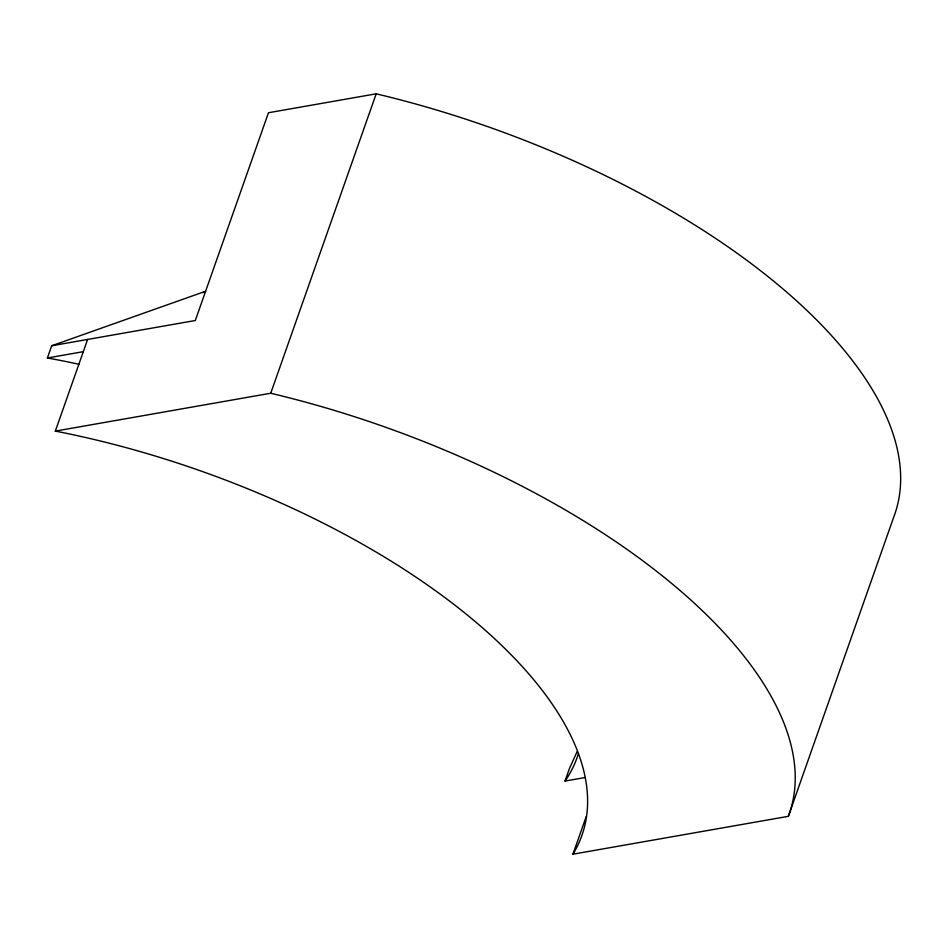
<?xml version="1.0" encoding="UTF-8"?>
<svg xmlns="http://www.w3.org/2000/svg" width="948" height="948" viewBox="0 0 948 948"><rect width="100%" height="100%" fill="white"/><g stroke="black" fill="none" stroke-linecap="round" stroke-linejoin="round"><path stroke-width="1.42" d="M78.862 364.233A473.099 213.312 19.4 0 0 47.4 357.977L51.702 345.759L205.621 291.237L203.05 292.636M51.702 345.759L195.312 320.507L268.474 112.741L376.19 93.816A512.015 230.85 19.4 0 1 893.81 516.897L788.369 816.323L572.947 854.184A481.501 217.092 19.4 0 0 55.328 431.103L87.607 339.443M55.328 431.103L270.737 393.242L376.19 93.816M585.129 777.526L565.032 781.057L569.333 768.84L577.095 751.645M572.947 854.184L586.208 816.56M47.4 357.977L83.305 351.672M270.737 393.242A512.015 230.85 19.4 0 1 788.369 816.323M578.422 753.577A473.099 213.312 19.4 0 1 565.032 781.057"/></g></svg>
